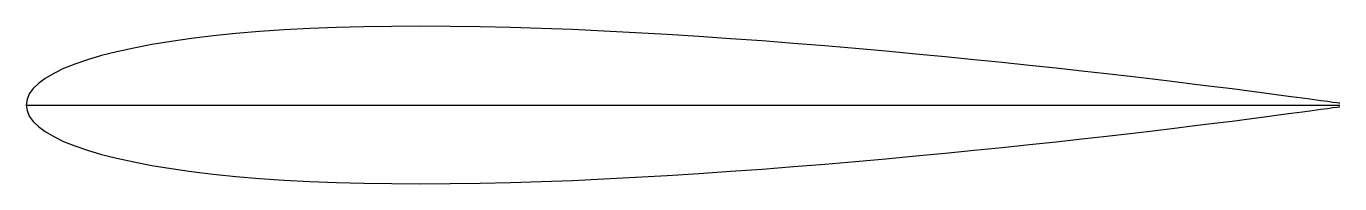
# Model space of a CAD drawing. Extents: x 3 to 103, y 7 to 19.
import ezdxf

# ---------------------------------------------------------------- set-up
doc = ezdxf.new("R2010")
doc.units = 0

msp = doc.modelspace()

# ---------------------------------------------------------------- linework, layer by layer
at = {"layer": 'Layer 1'}
for p, q in [((20.76, 19.0883), (18.95, 18.9383)), ((22.64, 19.2183), (20.76, 19.0883)), ((24.6, 19.3183), (22.64, 19.2183)), ((26.62, 19.3983), (24.6, 19.3183)), ((28.7, 19.4583), (26.62, 19.3983)), ((30.84, 19.4883), (28.7, 19.4583)), ((33.03, 19.4983), (30.84, 19.4883)), ((35.27, 19.4883), (33.03, 19.4983)), ((37.55, 19.4583), (35.27, 19.4883)), ((39.86, 19.3983), (37.55, 19.4583)), ((42.21, 19.3283), (39.86, 19.3983)), ((44.58, 19.2383), (42.21, 19.3283)), ((46.97, 19.1283), (44.58, 19.2383)), ((49.38, 19.0083), (46.97, 19.1283)), ((51.79, 18.8683), (49.38, 19.0083)), ((12.55, 18.0983), (11.18, 17.8383)), ((14.02, 18.3483), (12.55, 18.0983)), ((15.57, 18.5683), (14.02, 18.3483)), ((17.22, 18.7583), (15.57, 18.5683)), ((18.95, 18.9383), (17.22, 18.7583)), ((54.21, 18.7183), (51.79, 18.8683)), ((56.62, 18.5483), (54.21, 18.7183)), ((59.03, 18.3783), (56.62, 18.5483)), ((61.42, 18.1883), (59.03, 18.3783)), ((63.79, 17.9983), (61.42, 18.1883)), ((8.73, 17.2583), (7.66, 16.9483)), ((9.9, 17.5583), (8.73, 17.2583)), ((11.18, 17.8383), (9.9, 17.5583)), ((66.14, 17.7983), (63.79, 17.9983)), ((68.45, 17.5883), (66.14, 17.7983)), ((70.73, 17.3783), (68.45, 17.5883)), ((72.97, 17.1683), (70.73, 17.3783)), ((75.16, 16.9483), (72.97, 17.1683)), ((5.83, 16.2683), (5.09, 15.9083)), ((6.69, 16.6183), (5.83, 16.2683)), ((7.66, 16.9483), (6.69, 16.6183)), ((77.3, 16.7283), (75.16, 16.9483)), ((79.38, 16.5183), (77.3, 16.7283)), ((81.4, 16.2983), (79.38, 16.5183)), ((83.36, 16.0783), (81.4, 16.2983)), ((85.24, 15.8683), (83.36, 16.0783)), ((3.93, 15.1483), (3.52, 14.7483)), ((4.45, 15.5283), (3.93, 15.1483)), ((5.09, 15.9083), (4.45, 15.5283)), ((87.05, 15.6583), (85.24, 15.8683)), ((88.78, 15.4583), (87.05, 15.6583)), ((90.43, 15.2583), (88.78, 15.4583)), ((91.98, 15.0683), (90.43, 15.2583)), ((93.45, 14.8883), (91.98, 15.0683)), ((3.23, 14.3383), (3.06, 13.9283)), ((3.52, 14.7483), (3.23, 14.3383)), ((94.82, 14.7183), (93.45, 14.8883)), ((96.1, 14.5483), (94.82, 14.7183)), ((97.27, 14.3983), (96.1, 14.5483)), ((98.34, 14.2583), (97.27, 14.3983)), ((99.31, 14.1283), (98.34, 14.2583)), ((100.17, 14.0183), (99.31, 14.1283)), ((100.91, 13.9183), (100.17, 14.0183)), ((3.06, 13.9283), (3, 13.4983)), ((3, 13.4983), (3.06, 13.0683)), ((3, 13.4983), (103, 13.4983)), ((3.06, 13.0683), (3.23, 12.6583)), ((100.17, 12.9783), (100.91, 13.0783)), ((101.55, 13.8283), (100.91, 13.9183)), ((100.91, 13.0783), (101.55, 13.1683)), ((102.07, 13.7583), (101.55, 13.8283)), ((101.55, 13.1683), (102.07, 13.2383)), ((102.48, 13.6983), (102.07, 13.7583)), ((102.07, 13.2383), (102.48, 13.2983)), ((102.77, 13.6583), (102.48, 13.6983)), ((102.48, 13.2983), (102.77, 13.3383)), ((102.94, 13.6283), (102.77, 13.6583)), ((102.77, 13.3383), (102.94, 13.3683)), ((103, 13.6283), (102.94, 13.6283)), ((102.94, 13.3683), (103, 13.3683)), ((3.23, 12.6583), (3.52, 12.2483)), ((3.52, 12.2483), (3.93, 11.8483)), ((91.98, 11.9283), (93.45, 12.1083)), ((93.45, 12.1083), (94.82, 12.2783)), ((94.82, 12.2783), (96.1, 12.4483)), ((96.1, 12.4483), (97.27, 12.5983)), ((97.27, 12.5983), (98.34, 12.7383)), ((98.34, 12.7383), (99.31, 12.8683)), ((99.31, 12.8683), (100.17, 12.9783)), ((3.93, 11.8483), (4.45, 11.4683)), ((4.45, 11.4683), (5.09, 11.0883)), ((5.09, 11.0883), (5.83, 10.7283)), ((83.36, 10.9183), (85.24, 11.1283)), ((85.24, 11.1283), (87.05, 11.3383)), ((87.05, 11.3383), (88.78, 11.5383)), ((88.78, 11.5383), (90.43, 11.7383)), ((90.43, 11.7383), (91.98, 11.9283)), ((5.83, 10.7283), (6.69, 10.3783)), ((6.69, 10.3783), (7.66, 10.0483)), ((7.66, 10.0483), (8.73, 9.7383)), ((72.97, 9.8283), (75.16, 10.0483)), ((75.16, 10.0483), (77.3, 10.2683)), ((77.3, 10.2683), (79.38, 10.4783)), ((79.38, 10.4783), (81.4, 10.6983)), ((81.4, 10.6983), (83.36, 10.9183)), ((8.73, 9.7383), (9.9, 9.4383)), ((9.9, 9.4383), (11.18, 9.1583)), ((11.18, 9.1583), (12.55, 8.8983)), ((63.79, 8.9983), (66.14, 9.1983)), ((66.14, 9.1983), (68.45, 9.4083)), ((68.45, 9.4083), (70.73, 9.6183)), ((70.73, 9.6183), (72.97, 9.8283)), ((12.55, 8.8983), (14.02, 8.6483)), ((14.02, 8.6483), (15.57, 8.4283)), ((15.57, 8.4283), (17.22, 8.2383)), ((17.22, 8.2383), (18.95, 8.0583)), ((18.95, 8.0583), (20.76, 7.9083)), ((49.38, 7.9883), (51.79, 8.1283)), ((51.79, 8.1283), (54.21, 8.2783)), ((54.21, 8.2783), (56.62, 8.4483)), ((56.62, 8.4483), (59.03, 8.6183)), ((59.03, 8.6183), (61.42, 8.8083)), ((61.42, 8.8083), (63.79, 8.9983)), ((20.76, 7.9083), (22.64, 7.7783)), ((22.64, 7.7783), (24.6, 7.6783)), ((24.6, 7.6783), (26.62, 7.5983)), ((26.62, 7.5983), (28.7, 7.5383)), ((28.7, 7.5383), (30.84, 7.5083)), ((30.84, 7.5083), (33.03, 7.4983)), ((33.03, 7.4983), (35.27, 7.5083)), ((35.27, 7.5083), (37.55, 7.5383)), ((37.55, 7.5383), (39.86, 7.5983)), ((39.86, 7.5983), (42.21, 7.6683)), ((42.21, 7.6683), (44.58, 7.7583)), ((44.58, 7.7583), (46.97, 7.8683)), ((46.97, 7.8683), (49.38, 7.9883))]:
    msp.add_line(p, q, dxfattribs=at)

doc.saveas('drawing.dxf')
